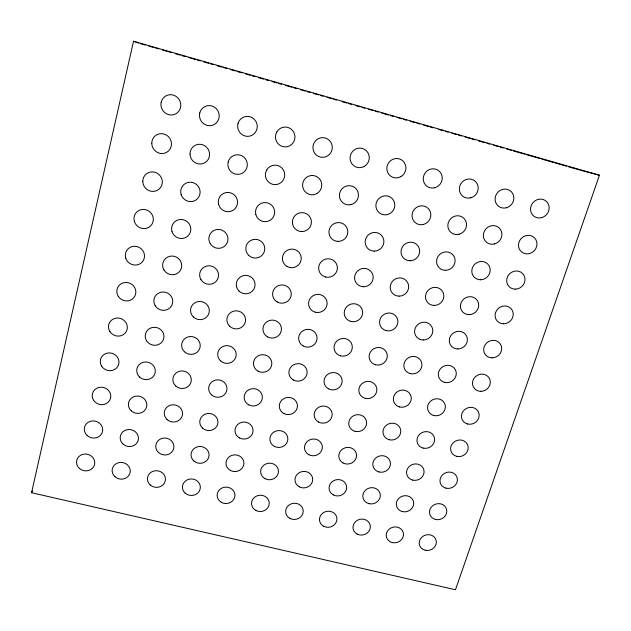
<?xml version="1.0" encoding="UTF-8"?>
<svg xmlns="http://www.w3.org/2000/svg" width="631" height="631" viewBox="0 0 631 631"><rect width="100%" height="100%" fill="white"/><g stroke="black" fill="none" stroke-linecap="round" stroke-linejoin="round"><path stroke-width="0.95" d="M31.55 492.716L133.52 41.236L599.45 175.229L455.464 589.764L31.55 492.716L32.473 491.028M580.686 170.275L599.45 175.229M140.508 43.72L145.24 45.077M149.026 46.166L153.759 47.53M155.652 48.074L158.491 48.887M162.277 49.975L167.01 51.34M168.903 51.884L171.742 52.696M175.528 53.785L180.261 55.149M182.154 55.694L184.993 56.506M188.779 57.595L195.413 59.503M197.306 60.048L200.145 60.868M203.931 61.956L208.664 63.313M210.557 63.857L213.396 64.677M217.182 65.766L221.915 67.123M223.808 67.667L226.647 68.487M230.433 69.576L235.166 70.932M237.059 71.477L241.791 72.841M245.577 73.93L250.31 75.286M252.211 75.83L255.05 76.651M258.836 77.739L263.569 79.104M265.462 79.648L268.301 80.46M272.087 81.549L276.82 82.913M278.713 83.458L281.552 84.27M285.338 85.359L291.964 87.267M293.857 87.812L296.696 88.624M300.482 89.712L305.215 91.077M307.108 91.621L309.955 92.434M313.741 93.522L318.474 94.887M320.367 95.431L323.206 96.243M326.992 97.332L331.725 98.696M333.618 99.241L336.457 100.061M342.136 101.694L346.869 103.05M348.762 103.594L351.601 104.415M355.387 105.503L360.12 106.86M362.013 107.404L364.852 108.224M368.646 109.313L373.378 110.67M375.271 111.214L378.111 112.034M381.897 113.123L388.522 115.023M390.415 115.568L393.255 116.388M397.041 117.476L401.773 118.841M403.666 119.385L406.506 120.198M410.292 121.286L415.024 122.651M416.917 123.195L419.757 124.007M423.543 125.096L428.283 126.46M430.176 127.005L433.016 127.817M438.695 129.45L443.427 130.814M445.32 131.358L448.16 132.171M451.946 133.259L456.678 134.624M458.571 135.168L461.411 135.981M465.197 137.069L469.929 138.434M471.822 138.978L474.662 139.798M478.448 140.887L485.081 142.787M486.974 143.332L489.814 144.152M493.6 145.24L498.332 146.597M500.225 147.141L503.065 147.962M506.851 149.05L511.583 150.407M513.476 150.951L524.834 154.216M526.727 154.761L539.978 158.57M541.871 159.122L553.237 162.388M555.13 162.932L566.488 166.198M568.381 166.742L579.739 170.007M133.52 41.236L138.757 43.097M425.184 550.232A8.66 7.817 -17.5 0 0 436.163 540.42A8.66 7.817 -17.5 0 0 421.981 537.068A8.66 7.817 -17.5 0 0 425.184 550.232M392.324 542.573A8.692 7.887 -15.4 0 0 403.28 532.698A8.692 7.887 -15.4 0 0 388.972 529.322A8.692 7.887 -15.4 0 0 392.324 542.573M323.687 526.278A8.763 8.029 -10.3 0 0 336.93 519.147A8.763 8.029 -10.3 0 0 323.963 512.333A8.763 8.029 -10.3 0 0 323.687 526.278M357.122 534.071A8.724 7.958 -13 0 0 370.35 526.988A8.724 7.958 -13 0 0 357.525 520.212A8.724 7.958 -13 0 0 357.122 534.071M255.949 510.487A8.85 8.156 -4.2 0 0 269.224 503.278A8.85 8.156 -4.2 0 0 255.957 496.352A8.85 8.156 -4.2 0 0 255.949 510.487M185.167 493.127A8.96 8.266 2.5 0 0 200.082 489.27A8.96 8.266 2.5 0 0 188.914 479.252A8.96 8.266 2.5 0 0 185.167 493.127M221.647 502.489A8.905 8.211 -0.9 0 0 234.937 495.24A8.905 8.211 -0.9 0 0 221.513 488.26A8.905 8.211 -0.9 0 0 221.647 502.489M289.96 518.414A8.802 8.093 -7.4 0 0 303.219 511.244A8.802 8.093 -7.4 0 0 290.102 504.374A8.802 8.093 -7.4 0 0 289.96 518.414M115.008 476.76A9.094 8.361 9 0 0 130.041 472.871A9.094 8.361 9 0 0 118.533 462.712A9.094 8.361 9 0 0 115.008 476.76M79.474 468.47A9.173 8.4 12 0 0 94.563 464.566A9.173 8.4 12 0 0 82.882 454.328A9.173 8.4 12 0 0 79.474 468.47M150.241 484.979A9.023 8.313 5.8 0 0 165.212 481.106A9.023 8.313 5.8 0 0 153.877 471.018A9.023 8.313 5.8 0 0 150.241 484.979M158.57 452.537A9.094 8.463 6.5 0 0 173.675 448.625A9.094 8.463 6.5 0 0 162.277 438.332A9.094 8.463 6.5 0 0 158.57 452.537M193.764 460.898A9.031 8.416 2.7 0 0 208.806 457.002A9.031 8.416 2.7 0 0 197.574 446.787A9.031 8.416 2.7 0 0 193.764 460.898M265.067 478.692A8.921 8.298 -4.9 0 0 278.468 471.389A8.921 8.298 -4.9 0 0 265.107 464.313A8.921 8.298 -4.9 0 0 265.067 478.692M435.508 519.455A8.739 7.943 -19.3 0 0 446.598 509.493A8.739 7.943 -19.3 0 0 432.322 506.054A8.739 7.943 -19.3 0 0 435.508 519.455M369.056 503.68A8.802 8.093 -14.6 0 0 380.091 493.6A8.802 8.093 -14.6 0 0 365.562 490.098A8.802 8.093 -14.6 0 0 369.056 503.68M87.267 435.603A9.252 8.55 13.5 0 0 102.49 431.651A9.252 8.55 13.5 0 0 90.73 421.208A9.252 8.55 13.5 0 0 87.267 435.603M123.077 444.106A9.173 8.503 10.1 0 0 138.236 440.178A9.173 8.503 10.1 0 0 126.657 429.814A9.173 8.503 10.1 0 0 123.077 444.106M230.512 470.489A8.976 8.361 -1.1 0 0 243.921 463.138A8.976 8.361 -1.1 0 0 230.418 456.016A8.976 8.361 -1.1 0 0 230.512 470.489M299.323 486.824A8.873 8.235 -8.4 0 0 312.708 479.56A8.873 8.235 -8.4 0 0 299.504 472.54A8.873 8.235 -8.4 0 0 299.323 486.824M402.42 511.599A8.771 8.022 -17.1 0 0 413.486 501.582A8.771 8.022 -17.1 0 0 399.084 498.111A8.771 8.022 -17.1 0 0 402.42 511.599M333.294 494.893A8.834 8.164 -11.7 0 0 346.664 487.668A8.834 8.164 -11.7 0 0 333.61 480.704A8.834 8.164 -11.7 0 0 333.294 494.893M239.528 437.946A9.047 8.503 -1.5 0 0 253.063 430.492A9.047 8.503 -1.5 0 0 239.465 423.212A9.047 8.503 -1.5 0 0 239.528 437.946M308.851 454.706A8.952 8.377 -9.9 0 0 322.362 447.332A8.952 8.377 -9.9 0 0 309.072 440.17A8.952 8.377 -9.9 0 0 308.851 454.706M412.69 480.104A8.85 8.148 -19.1 0 0 423.866 469.929A8.85 8.148 -19.1 0 0 409.361 466.38A8.85 8.148 -19.1 0 0 412.69 480.104M446.007 488.157A8.818 8.069 -21.4 0 0 457.215 478.046A8.818 8.069 -21.4 0 0 442.836 474.52A8.818 8.069 -21.4 0 0 446.007 488.157M456.686 456.339A8.905 8.195 -23.8 0 0 468.005 446.07A8.905 8.195 -23.8 0 0 453.523 442.457A8.905 8.195 -23.8 0 0 456.686 456.339M175.678 385.951A9.252 8.771 8.7 0 0 191.051 381.96A9.252 8.771 8.7 0 0 179.504 371.249A9.252 8.771 8.7 0 0 175.678 385.951M318.537 422.029A9.023 8.518 -11.7 0 0 332.174 414.551A9.023 8.518 -11.7 0 0 318.805 407.232A9.023 8.518 -11.7 0 0 318.537 422.029M423.125 448.081A8.929 8.282 -21.6 0 0 434.428 437.748A8.929 8.282 -21.6 0 0 419.82 434.104A8.929 8.282 -21.6 0 0 423.125 448.081M355.135 431.344A8.992 8.448 -15.7 0 0 366.382 420.885A8.992 8.448 -15.7 0 0 351.514 417.178A8.992 8.448 -15.7 0 0 355.135 431.344M343.067 462.973A8.913 8.306 -13.4 0 0 356.554 455.645A8.913 8.306 -13.4 0 0 343.422 448.531A8.913 8.306 -13.4 0 0 343.067 462.973M131.28 410.884A9.252 8.66 11.6 0 0 146.581 406.908A9.252 8.66 11.6 0 0 134.931 396.339A9.252 8.66 11.6 0 0 131.28 410.884M202.504 428.11A9.102 8.566 3 0 0 217.679 424.174A9.102 8.566 3 0 0 206.384 413.755A9.102 8.566 3 0 0 202.504 428.11M93.64 400.354A9.331 8.692 15.3 0 0 109.715 400.275A9.331 8.692 15.3 0 0 101.102 387.197A9.331 8.692 15.3 0 0 93.64 400.354M167.049 419.536A9.173 8.613 7.5 0 0 182.288 415.577A9.173 8.613 7.5 0 0 170.812 405.086A9.173 8.613 7.5 0 0 167.049 419.536M274.343 446.362A8.992 8.448 -5.8 0 0 287.862 438.947A8.992 8.448 -5.8 0 0 274.422 431.73A8.992 8.448 -5.8 0 0 274.343 446.362M211.401 394.746A9.181 8.716 3.5 0 0 226.71 390.778A9.181 8.716 3.5 0 0 215.352 380.146A9.181 8.716 3.5 0 0 211.401 394.746M283.769 413.471A9.071 8.589 -7.1 0 0 297.422 405.954A9.071 8.589 -7.1 0 0 283.895 398.571A9.071 8.589 -7.1 0 0 283.769 413.471M389.28 439.752A8.96 8.361 -18.9 0 0 400.551 429.356A8.96 8.361 -18.9 0 0 385.817 425.673A8.96 8.361 -18.9 0 0 389.28 439.752M101.701 366.28A9.418 8.85 17.6 0 0 117.91 366.232A9.418 8.85 17.6 0 0 109.258 352.903A9.418 8.85 17.6 0 0 101.701 366.28M139.632 377.078A9.331 8.81 13.5 0 0 155.06 373.063A9.331 8.81 13.5 0 0 143.34 362.273A9.331 8.81 13.5 0 0 139.632 377.078M248.701 404.834A9.118 8.66 -1.9 0 0 262.37 397.27A9.118 8.66 -1.9 0 0 248.677 389.84A9.118 8.66 -1.9 0 0 248.701 404.834M379.081 471.98A8.873 8.227 -16.5 0 0 390.234 461.75A8.873 8.227 -16.5 0 0 375.603 458.161A8.873 8.227 -16.5 0 0 379.081 471.98M365.262 398.342A9.071 8.589 -18.6 0 0 376.62 387.718A9.071 8.589 -18.6 0 0 361.65 383.908A9.071 8.589 -18.6 0 0 365.262 398.342M399.652 406.963A9.039 8.503 -21.9 0 0 411.041 396.402A9.039 8.503 -21.9 0 0 396.197 392.632A9.039 8.503 -21.9 0 0 399.652 406.963M433.742 415.506A9.015 8.416 -24.6 0 0 445.163 405.015A9.015 8.416 -24.6 0 0 430.452 401.277A9.015 8.416 -24.6 0 0 433.742 415.506M293.368 380.004A9.149 8.747 -8.9 0 0 307.155 372.377A9.149 8.747 -8.9 0 0 293.533 364.844A9.149 8.747 -8.9 0 0 293.368 380.004M118.257 296.294A9.599 9.157 24.5 0 0 134.742 296.31A9.599 9.157 24.5 0 0 126.003 282.451A9.599 9.157 24.5 0 0 118.257 296.294M410.205 373.607A9.134 8.637 -25.7 0 0 421.721 362.88A9.134 8.637 -25.7 0 0 406.766 359.007A9.134 8.637 -25.7 0 0 410.205 373.607M480.877 391.346A9.094 8.455 -29.9 0 0 489.388 378.395A9.094 8.455 -29.9 0 0 473.936 378.458A9.094 8.455 -29.9 0 0 480.877 391.346M303.132 345.954A9.228 8.905 -11.8 0 0 317.054 338.216A9.228 8.905 -11.8 0 0 303.337 330.518A9.228 8.905 -11.8 0 0 303.132 345.954M229.66 326.259A9.331 9.039 4.9 0 0 245.254 322.196A9.331 9.039 4.9 0 0 233.754 311.13A9.331 9.039 4.9 0 0 229.66 326.259M193.386 316.991A9.41 9.086 13.1 0 0 209.035 312.913A9.41 9.086 13.1 0 0 197.353 301.76A9.41 9.086 13.1 0 0 193.386 316.991M220.456 360.806A9.26 8.873 4 0 0 235.899 356.791A9.26 8.873 4 0 0 224.47 345.946A9.26 8.873 4 0 0 220.456 360.806M109.904 331.598A9.504 9 20.5 0 0 126.247 331.583A9.504 9 20.5 0 0 117.555 317.992A9.504 9 20.5 0 0 109.904 331.598M184.449 351.775A9.331 8.929 10.5 0 0 199.964 347.736A9.331 8.929 10.5 0 0 188.353 336.812A9.331 8.929 10.5 0 0 184.449 351.775M258.032 371.146A9.197 8.818 -2.7 0 0 271.835 363.472A9.197 8.818 -2.7 0 0 258.047 355.876A9.197 8.818 -2.7 0 0 258.032 371.146M328.396 388.783A9.102 8.668 -14.3 0 0 342.16 381.203A9.102 8.668 -14.3 0 0 328.704 373.726A9.102 8.668 -14.3 0 0 328.396 388.783M467.539 423.977A8.992 8.329 -26.6 0 0 478.984 413.55A8.992 8.329 -26.6 0 0 464.4 409.842A8.992 8.329 -26.6 0 0 467.539 423.977M503.57 323.806A9.307 8.7 -37.5 0 0 512.309 310.413A9.307 8.7 -37.5 0 0 496.605 310.413A9.307 8.7 -37.5 0 0 503.57 323.806M210.202 243.582A9.591 9.41 26.4 0 0 226.75 243.637A9.591 9.41 26.4 0 0 218.318 229.439A9.591 9.41 26.4 0 0 210.202 243.582M363.63 286.758A9.378 9.11 -31 0 0 372.069 272.994A9.378 9.11 -31 0 0 355.955 272.963A9.378 9.11 -31 0 0 363.63 286.758M469.054 314.672A9.323 8.802 -36.8 0 0 477.722 301.184A9.323 8.802 -36.8 0 0 461.916 301.176A9.323 8.802 -36.8 0 0 469.054 314.672M399.092 296.144A9.355 9.008 -34 0 0 407.61 282.483A9.355 9.008 -34 0 0 391.599 282.451A9.355 9.008 -34 0 0 399.092 296.144M492.125 357.872A9.197 8.574 -33.5 0 0 500.746 344.7A9.197 8.574 -33.5 0 0 485.176 344.731A9.197 8.574 -33.5 0 0 492.125 357.872M386.038 330.597A9.252 8.873 -27.5 0 0 397.656 319.633A9.252 8.873 -27.5 0 0 382.457 315.618A9.252 8.873 -27.5 0 0 386.038 330.597M457.854 348.959A9.213 8.676 -32.2 0 0 466.412 335.7A9.213 8.676 -32.2 0 0 450.739 335.724A9.213 8.676 -32.2 0 0 457.854 348.959M164.028 270.052A9.591 9.284 25.1 0 0 180.545 270.092A9.591 9.284 25.1 0 0 171.955 256.06A9.591 9.284 25.1 0 0 164.028 270.052M239.039 291.096A9.41 9.205 6.6 0 0 254.766 286.995A9.41 9.205 6.6 0 0 243.203 275.7A9.41 9.205 6.6 0 0 239.039 291.096M125.727 258.087A9.702 9.307 29.8 0 0 141.928 262.338A9.702 9.307 29.8 0 0 137.093 246.595A9.702 9.307 29.8 0 0 125.727 258.087M200.95 279.667A9.497 9.252 17.7 0 0 217.356 279.691A9.497 9.252 17.7 0 0 208.964 265.769A9.497 9.252 17.7 0 0 200.95 279.667M315.295 312.211A9.307 9.055 -16.6 0 0 326.85 301.097A9.307 9.055 -16.6 0 0 311.375 297.02A9.307 9.055 -16.6 0 0 315.295 312.211M277.198 301.973A9.355 9.142 -6.3 0 0 291.27 294.07A9.355 9.142 -6.3 0 0 277.293 286.135A9.355 9.142 -6.3 0 0 277.198 301.973M248.59 255.303A9.497 9.378 10.7 0 0 264.46 251.154A9.497 9.378 10.7 0 0 252.826 239.622A9.497 9.378 10.7 0 0 248.59 255.303M325.43 276.962A9.402 9.213 -25.2 0 0 337.112 265.667A9.402 9.213 -25.2 0 0 321.518 261.479A9.402 9.213 -25.2 0 0 325.43 276.962M434.231 305.443A9.339 8.905 -35.7 0 0 442.82 291.877A9.339 8.905 -35.7 0 0 426.919 291.861A9.339 8.905 -35.7 0 0 434.231 305.443M134.379 221.442A9.812 9.457 36.7 0 0 150.714 225.811A9.812 9.457 36.7 0 0 145.871 209.752A9.812 9.457 36.7 0 0 134.379 221.442M171.971 231.419A9.694 9.441 33.3 0 0 188.156 235.742A9.694 9.441 33.3 0 0 183.503 219.809A9.694 9.441 33.3 0 0 171.971 231.419M287.034 266.456A9.433 9.307 -12.2 0 0 301.247 258.434A9.433 9.307 -12.2 0 0 287.176 250.326A9.433 9.307 -12.2 0 0 287.034 266.456M423.283 339.975A9.228 8.771 -30.3 0 0 431.77 326.629A9.228 8.771 -30.3 0 0 415.987 326.645A9.228 8.771 -30.3 0 0 423.283 339.975M155.226 305.751A9.497 9.126 19.7 0 0 171.608 305.751A9.497 9.126 19.7 0 0 163.058 291.995A9.497 9.126 19.7 0 0 155.226 305.751M267.528 336.867A9.276 8.976 -3.9 0 0 281.465 329.082A9.276 8.976 -3.9 0 0 267.583 321.313A9.276 8.976 -3.9 0 0 267.528 336.867M340.606 355.845A9.189 8.818 -17.9 0 0 352.066 344.983A9.189 8.818 -17.9 0 0 336.844 341.04A9.189 8.818 -17.9 0 0 340.606 355.845M444.539 382.37A9.11 8.542 -28.1 0 0 456.087 371.714A9.11 8.542 -28.1 0 0 441.266 367.873A9.11 8.542 -28.1 0 0 444.539 382.37M375.563 364.765A9.157 8.731 -22.4 0 0 387.048 353.967A9.157 8.731 -22.4 0 0 371.959 350.063A9.157 8.731 -22.4 0 0 375.563 364.765M350.828 321.447A9.276 8.968 -23.3 0 0 362.407 310.405A9.276 8.968 -23.3 0 0 347.074 306.358A9.276 8.968 -23.3 0 0 350.828 321.447M146.589 340.811A9.41 8.968 16 0 0 162.83 340.779A9.41 8.968 16 0 0 154.319 327.292A9.41 8.968 16 0 0 146.589 340.811M470.71 197.819A9.733 9.252 -53.4 0 0 475.798 181.838A9.733 9.252 -53.4 0 0 459.81 186.019A9.733 9.252 -53.4 0 0 470.71 197.819M515.219 289.148A9.426 8.818 -41.7 0 0 524.069 275.526A9.426 8.818 -41.7 0 0 508.239 275.495A9.426 8.818 -41.7 0 0 515.219 289.148M445.368 270.313A9.457 9.031 -41.7 0 0 454.075 256.501A9.457 9.031 -41.7 0 0 438.032 256.454A9.457 9.031 -41.7 0 0 445.368 270.313M142.787 181.594A9.938 9.599 44.8 0 0 157.687 190.136A9.938 9.599 44.8 0 0 157.19 173.217A9.938 9.599 44.8 0 0 142.787 181.594M255.839 214.564A9.583 9.544 35 0 0 271.851 218.918A9.583 9.544 35 0 0 267.568 202.914A9.583 9.544 35 0 0 255.839 214.564M338.184 241.405A9.512 9.355 -40.2 0 0 346.656 227.31A9.512 9.355 -40.2 0 0 330.297 227.239A9.512 9.355 -40.2 0 0 338.184 241.405M218.641 204.507A9.702 9.56 43.1 0 0 234.803 208.908A9.702 9.56 43.1 0 0 230.339 192.778A9.702 9.56 43.1 0 0 218.641 204.507M228.193 161.97A9.844 9.686 62.1 0 0 240.19 174.053A9.844 9.686 62.1 0 0 244.426 157.671A9.844 9.686 62.1 0 0 228.193 161.97M276.804 131.95A9.93 9.741 85.8 0 0 285.18 146.905A9.93 9.741 85.8 0 0 293.675 132.068A9.93 9.741 85.8 0 0 276.804 131.95M316.849 193.543A9.678 9.575 -70 0 0 317.07 176.798A9.678 9.575 -70 0 0 302.58 185.072A9.678 9.575 -70 0 0 316.849 193.543M351.175 204.562A9.654 9.473 -56.7 0 0 355.821 188.535A9.654 9.473 -56.7 0 0 339.786 192.731A9.654 9.473 -56.7 0 0 351.175 204.562M151.771 143.521A10.088 9.725 53.2 0 0 166.773 152.268A10.088 9.725 53.2 0 0 166.324 135.018A10.088 9.725 53.2 0 0 151.771 143.521M266.708 169.991A9.741 9.654 79.3 0 0 275.045 184.638A9.741 9.654 79.3 0 0 283.429 170.07A9.741 9.654 79.3 0 0 266.708 169.991M190.01 154.059A9.962 9.71 56.1 0 0 204.83 162.727A9.962 9.71 56.1 0 0 204.539 145.611A9.962 9.71 56.1 0 0 190.01 154.059M494.475 243.945A9.575 9.039 -46.7 0 0 499.586 228.359A9.575 9.039 -46.7 0 0 483.819 232.468A9.575 9.039 -46.7 0 0 494.475 243.945M434.775 187.762A9.757 9.362 -56.2 0 0 439.752 171.664A9.757 9.362 -56.2 0 0 423.701 175.868A9.757 9.362 -56.2 0 0 434.775 187.762M506.307 207.78A9.717 9.149 -51.5 0 0 511.512 191.911A9.717 9.149 -51.5 0 0 495.595 196.075A9.717 9.149 -51.5 0 0 506.307 207.78M400.859 176.656A9.788 9.473 -60.4 0 0 401.442 159.84A9.788 9.473 -60.4 0 0 386.835 168.138A9.788 9.473 -60.4 0 0 400.859 176.656M237.982 123.7A10.017 9.788 73.1 0 0 250.05 136.044A10.017 9.788 73.1 0 0 254.356 119.354A10.017 9.788 73.1 0 0 237.982 123.7M423.488 224.431A9.607 9.252 -49.3 0 0 428.37 208.632A9.607 9.252 -49.3 0 0 412.461 212.789A9.607 9.252 -49.3 0 0 423.488 224.431M541.579 217.656A9.694 9.039 -50.1 0 0 546.896 201.896A9.694 9.039 -50.1 0 0 531.042 206.037A9.694 9.039 -50.1 0 0 541.579 217.656M364.261 166.41A9.82 9.575 -67.3 0 0 364.694 149.468A9.82 9.575 -67.3 0 0 350.063 157.821A9.82 9.575 -67.3 0 0 364.261 166.41M529.488 253.559A9.552 8.929 -46 0 0 534.717 238.084A9.552 8.929 -46 0 0 519.005 242.178A9.552 8.929 -46 0 0 529.488 253.559M181.089 194.364A9.82 9.583 44.4 0 0 197.408 198.804A9.82 9.583 44.4 0 0 192.755 182.556A9.82 9.583 44.4 0 0 181.089 194.364M301.792 231.593A9.528 9.465 -35.7 0 0 310.192 217.403A9.528 9.465 -35.7 0 0 293.723 217.316A9.528 9.465 -35.7 0 0 301.792 231.593M374.238 251.13A9.497 9.244 -41.2 0 0 382.788 237.13A9.497 9.244 -41.2 0 0 366.54 237.067A9.497 9.244 -41.2 0 0 374.238 251.13M480.451 279.77A9.441 8.921 -41.7 0 0 489.23 266.053A9.441 8.921 -41.7 0 0 473.297 266.014A9.441 8.921 -41.7 0 0 480.451 279.77M409.961 260.761A9.473 9.134 -41.5 0 0 418.598 246.863A9.473 9.134 -41.5 0 0 402.452 246.8A9.473 9.134 -41.5 0 0 409.961 260.761M161.197 102.119A10.246 9.844 60.6 0 0 173.675 114.668A10.246 9.844 60.6 0 0 177.713 97.726A10.246 9.844 60.6 0 0 161.197 102.119M199.767 112.957A10.128 9.82 65.3 0 0 212.04 125.403A10.128 9.82 65.3 0 0 216.22 108.587A10.128 9.82 65.3 0 0 199.767 112.957M329.35 154.508A9.859 9.662 -78.9 0 0 325.273 137.992A9.859 9.662 -78.9 0 0 313.236 149.957A9.859 9.662 -78.9 0 0 329.35 154.508M387.497 214.548A9.631 9.362 -51.8 0 0 392.261 198.631A9.631 9.362 -51.8 0 0 376.297 202.803A9.631 9.362 -51.8 0 0 387.497 214.548M459.139 234.235A9.591 9.142 -47.8 0 0 464.14 218.539A9.591 9.142 -47.8 0 0 448.302 222.672A9.591 9.142 -47.8 0 0 459.139 234.235"/></g></svg>
